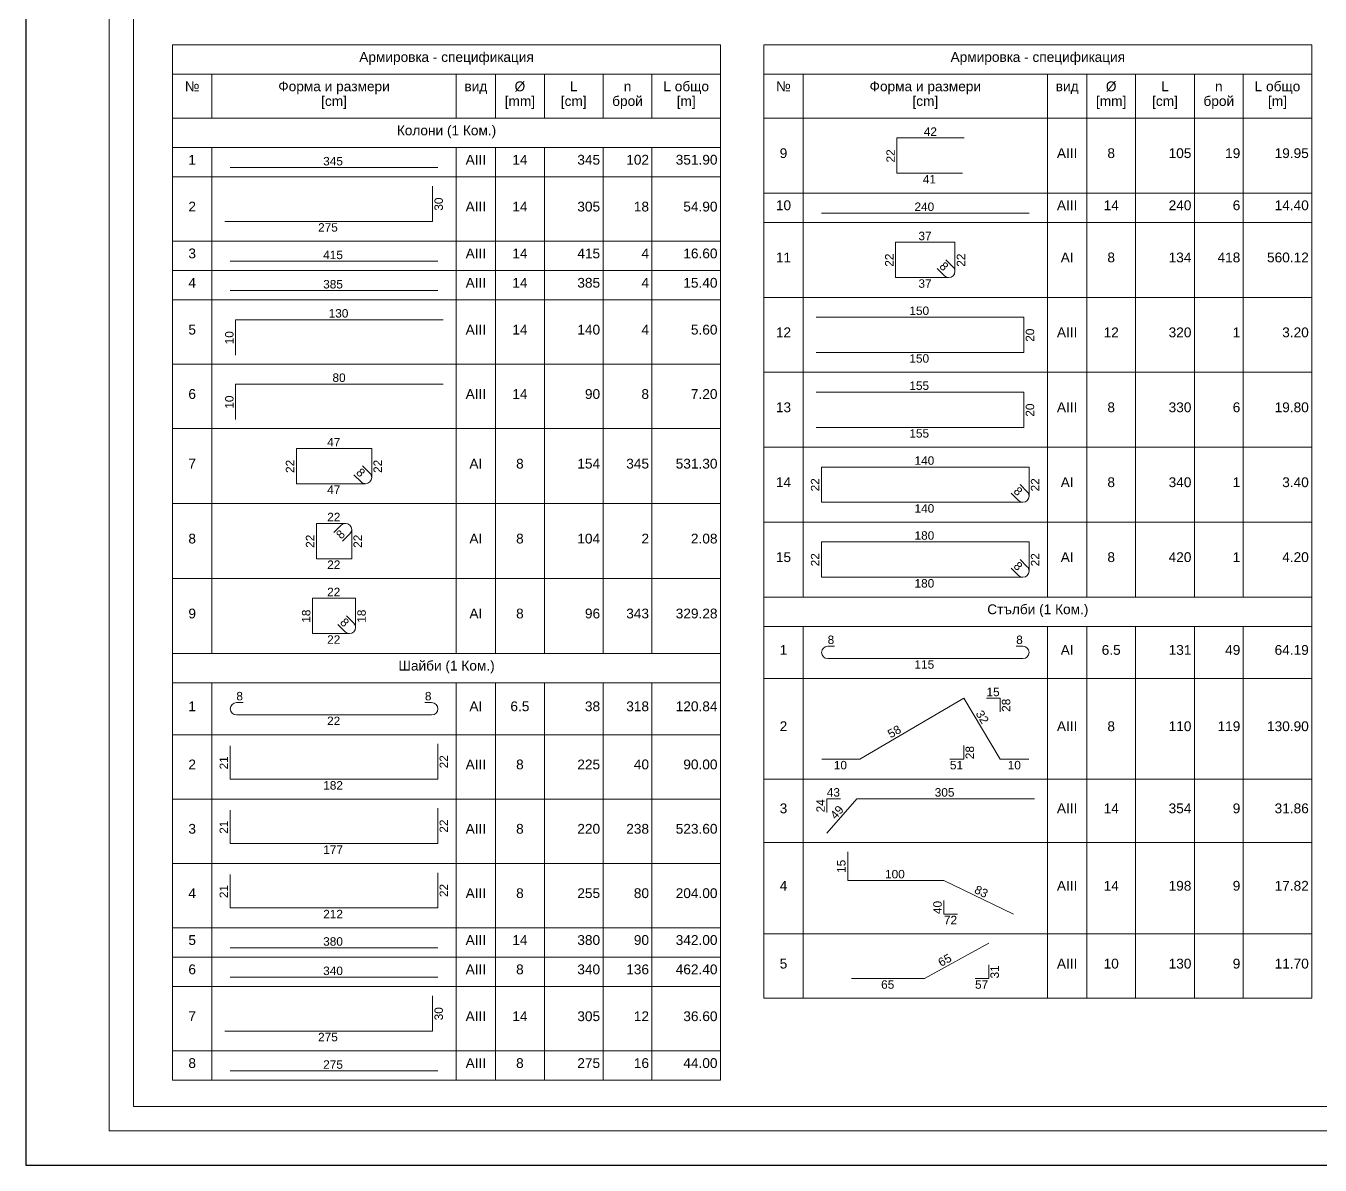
# Model space of a CAD drawing. Header units: millimetres. Extents: x 879 to 91735, y -13728 to 454.
# Drawn here: x 3407 to 4730, y -4934 to -3769 of the extents above; entities that cross this region are included whole.
import ezdxf
from ezdxf.enums import TextEntityAlignment as Align

# ---------------------------------------------------------------- set-up
doc = ezdxf.new("R2010")
doc.units = ezdxf.units.MM
for name, color, linetype, lineweight in [('0_txt', 7, 'Continuous', 18), ('1K_arm_koti', 5, 'Continuous', 20), ('TABLICA', 40, 'Continuous', 30)]:
    doc.layers.add(name, color=color, linetype=linetype, lineweight=lineweight)
doc.styles.add('A4TS14', font='ARIAL.TTF', dxfattribs={"height": 10})
doc.styles.add('A4TS15', font='ARIAL.TTF', dxfattribs={"height": 10})

msp = doc.modelspace()

# ---------------------------------------------------------------- linework, layer by layer
at = {"layer": '0_txt'}
msp.add_lwpolyline([(3492.366, -4898.755), (6472.535, -4898.755), (6472.535, -1968.755), (3492.366, -1968.755), (3492.366, -4898.755)], dxfattribs=at)
msp.add_lwpolyline([(3517.366, -4873.755), (6447.535, -4873.755), (6447.535, -1993.755), (3517.366, -1993.755)], close=True, dxfattribs=at)
at = {"layer": '1K_arm_koti', "color": 7}
for p, q in [((3557.366, -3788.738), (4117.366, -3788.738)), ((3557.366, -3788.738), (3557.366, -3863.738)), ((4117.366, -3788.738), (4117.366, -3863.738)), ((4161.801, -3788.738), (4721.801, -3788.738)), ((4161.801, -3788.738), (4161.801, -3863.738)), ((4721.801, -3788.738), (4721.801, -3863.738)), ((3557.366, -3818.738), (4117.366, -3818.738)), ((3597.366, -3818.738), (3597.366, -3863.738)), ((3847.366, -3818.738), (3847.366, -3863.738)), ((3887.366, -3818.738), (3887.366, -3863.738)), ((3937.366, -3818.738), (3937.366, -3863.738)), ((3997.366, -3818.738), (3997.366, -3863.738)), ((4047.366, -3818.738), (4047.366, -3863.738)), ((4161.801, -3818.738), (4721.801, -3818.738)), ((4201.801, -3818.738), (4201.801, -3863.738)), ((4451.801, -3818.738), (4451.801, -3863.738)), ((4491.801, -3818.738), (4491.801, -3863.738)), ((4541.801, -3818.738), (4541.801, -3863.738)), ((4601.801, -3818.738), (4601.801, -3863.738)), ((4651.801, -3818.738), (4651.801, -3863.738)), ((3557.366, -3863.738), (4117.366, -3863.738)), ((3557.366, -3863.738), (3557.366, -3893.738)), ((4117.366, -3863.738), (4117.366, -3893.738)), ((4161.801, -3863.738), (4721.801, -3863.738)), ((4161.801, -3863.738), (4161.801, -3940.312)), ((4201.801, -3863.738), (4201.801, -3940.312)), ((4451.801, -3863.738), (4451.801, -3940.312)), ((4491.801, -3863.738), (4491.801, -3940.312)), ((4541.801, -3863.738), (4541.801, -3940.312)), ((4601.801, -3863.738), (4601.801, -3940.312)), ((4651.801, -3863.738), (4651.801, -3940.312)), ((4721.801, -3863.738), (4721.801, -3940.312)), ((3557.366, -3893.738), (4117.366, -3893.738)), ((3557.366, -3893.738), (3557.366, -3923.738)), ((3597.366, -3893.738), (3597.366, -3923.738)), ((3847.366, -3893.738), (3847.366, -3923.738)), ((3887.366, -3893.738), (3887.366, -3923.738)), ((3937.366, -3893.738), (3937.366, -3923.738)), ((3997.366, -3893.738), (3997.366, -3923.738)), ((4047.366, -3893.738), (4047.366, -3923.738)), ((4117.366, -3893.738), (4117.366, -3923.738)), ((3557.366, -3923.738), (4117.366, -3923.738)), ((3557.366, -3923.738), (3557.366, -3989.512)), ((3597.366, -3923.738), (3597.366, -3989.512)), ((3847.366, -3923.738), (3847.366, -3989.512)), ((3887.366, -3923.738), (3887.366, -3989.512)), ((3937.366, -3923.738), (3937.366, -3989.512)), ((3997.366, -3923.738), (3997.366, -3989.512)), ((4047.366, -3923.738), (4047.366, -3989.512)), ((4117.366, -3923.738), (4117.366, -3989.512)), ((4161.801, -3940.312), (4721.801, -3940.312)), ((4161.801, -3940.312), (4161.801, -3970.312)), ((4201.801, -3940.312), (4201.801, -3970.312)), ((4451.801, -3940.312), (4451.801, -3970.312)), ((4491.801, -3940.312), (4491.801, -3970.312)), ((4541.801, -3940.312), (4541.801, -3970.312)), ((4601.801, -3940.312), (4601.801, -3970.312)), ((4651.801, -3940.312), (4651.801, -3970.312)), ((4721.801, -3940.312), (4721.801, -3970.312)), ((4161.801, -3970.312), (4721.801, -3970.312)), ((4161.801, -3970.312), (4161.801, -4046.887)), ((4201.801, -3970.312), (4201.801, -4046.887)), ((4451.801, -3970.312), (4451.801, -4046.887)), ((4491.801, -3970.312), (4491.801, -4046.887)), ((4541.801, -3970.312), (4541.801, -4046.887)), ((4601.801, -3970.312), (4601.801, -4046.887)), ((4651.801, -3970.312), (4651.801, -4046.887)), ((4721.801, -3970.312), (4721.801, -4046.887)), ((3557.366, -3989.512), (4117.366, -3989.512)), ((3557.366, -3989.512), (3557.366, -4019.512)), ((3597.366, -3989.512), (3597.366, -4019.512)), ((3847.366, -3989.512), (3847.366, -4019.512)), ((3887.366, -3989.512), (3887.366, -4019.512)), ((3937.366, -3989.512), (3937.366, -4019.512)), ((3997.366, -3989.512), (3997.366, -4019.512)), ((4047.366, -3989.512), (4047.366, -4019.512)), ((4117.366, -3989.512), (4117.366, -4019.512)), ((3557.366, -4019.512), (4117.366, -4019.512)), ((3557.366, -4019.512), (3557.366, -4049.512)), ((3597.366, -4019.512), (3597.366, -4049.512)), ((3847.366, -4019.512), (3847.366, -4049.512)), ((3887.366, -4019.512), (3887.366, -4049.512)), ((3937.366, -4019.512), (3937.366, -4049.512)), ((3997.366, -4019.512), (3997.366, -4049.512)), ((4047.366, -4019.512), (4047.366, -4049.512)), ((4117.366, -4019.512), (4117.366, -4049.512)), ((4161.801, -4046.887), (4721.801, -4046.887)), ((4161.801, -4046.887), (4161.801, -4123.462)), ((4201.801, -4046.887), (4201.801, -4123.462)), ((4451.801, -4046.887), (4451.801, -4123.462)), ((4491.801, -4046.887), (4491.801, -4123.462)), ((4541.801, -4046.887), (4541.801, -4123.462)), ((4601.801, -4046.887), (4601.801, -4123.462)), ((4651.801, -4046.887), (4651.801, -4123.462)), ((4721.801, -4046.887), (4721.801, -4123.462)), ((3557.366, -4049.512), (4117.366, -4049.512)), ((3557.366, -4049.512), (3557.366, -4115.287)), ((3597.366, -4049.512), (3597.366, -4115.287)), ((3847.366, -4049.512), (3847.366, -4115.287)), ((3887.366, -4049.512), (3887.366, -4115.287)), ((3937.366, -4049.512), (3937.366, -4115.287)), ((3997.366, -4049.512), (3997.366, -4115.287)), ((4047.366, -4049.512), (4047.366, -4115.287)), ((4117.366, -4049.512), (4117.366, -4115.287)), ((3557.366, -4115.287), (4117.366, -4115.287)), ((3557.366, -4115.287), (3557.366, -4181.062)), ((3597.366, -4115.287), (3597.366, -4181.062)), ((3847.366, -4115.287), (3847.366, -4181.062)), ((3887.366, -4115.287), (3887.366, -4181.062)), ((3937.366, -4115.287), (3937.366, -4181.062)), ((3997.366, -4115.287), (3997.366, -4181.062)), ((4047.366, -4115.287), (4047.366, -4181.062)), ((4117.366, -4115.287), (4117.366, -4181.062)), ((4161.801, -4123.462), (4721.801, -4123.462)), ((4161.801, -4123.462), (4161.801, -4200.036)), ((4201.801, -4123.462), (4201.801, -4200.036)), ((4451.801, -4123.462), (4451.801, -4200.036)), ((4491.801, -4123.462), (4491.801, -4200.036)), ((4541.801, -4123.462), (4541.801, -4200.036)), ((4601.801, -4123.462), (4601.801, -4200.036)), ((4651.801, -4123.462), (4651.801, -4200.036)), ((4721.801, -4123.462), (4721.801, -4200.036)), ((3557.366, -4181.062), (4117.366, -4181.062)), ((3557.366, -4181.062), (3557.366, -4257.636)), ((3597.366, -4181.062), (3597.366, -4257.636)), ((3847.366, -4181.062), (3847.366, -4257.636)), ((3887.366, -4181.062), (3887.366, -4257.636)), ((3937.366, -4181.062), (3937.366, -4257.636)), ((3997.366, -4181.062), (3997.366, -4257.636)), ((4047.366, -4181.062), (4047.366, -4257.636)), ((4117.366, -4181.062), (4117.366, -4257.636)), ((4161.801, -4200.036), (4721.801, -4200.036)), ((4161.801, -4200.036), (4161.801, -4276.611)), ((4201.801, -4200.036), (4201.801, -4276.611)), ((4451.801, -4200.036), (4451.801, -4276.611)), ((4491.801, -4200.036), (4491.801, -4276.611)), ((4541.801, -4200.036), (4541.801, -4276.611)), ((4601.801, -4200.036), (4601.801, -4276.611)), ((4651.801, -4200.036), (4651.801, -4276.611)), ((4721.801, -4200.036), (4721.801, -4276.611)), ((3557.366, -4257.636), (4117.366, -4257.636)), ((3557.366, -4257.636), (3557.366, -4334.211)), ((3597.366, -4257.636), (3597.366, -4334.211)), ((3847.366, -4257.636), (3847.366, -4334.211)), ((3887.366, -4257.636), (3887.366, -4334.211)), ((3937.366, -4257.636), (3937.366, -4334.211)), ((3997.366, -4257.636), (3997.366, -4334.211)), ((4047.366, -4257.636), (4047.366, -4334.211)), ((4117.366, -4257.636), (4117.366, -4334.211)), ((4161.801, -4276.611), (4721.801, -4276.611)), ((4161.801, -4276.611), (4161.801, -4353.186)), ((4201.801, -4276.611), (4201.801, -4353.186)), ((4451.801, -4276.611), (4451.801, -4353.186)), ((4491.801, -4276.611), (4491.801, -4353.186)), ((4541.801, -4276.611), (4541.801, -4353.186)), ((4601.801, -4276.611), (4601.801, -4353.186)), ((4651.801, -4276.611), (4651.801, -4353.186)), ((4721.801, -4276.611), (4721.801, -4353.186)), ((3557.366, -4334.211), (4117.366, -4334.211)), ((3557.366, -4334.211), (3557.366, -4410.786)), ((3597.366, -4334.211), (3597.366, -4410.786)), ((3847.366, -4334.211), (3847.366, -4410.786)), ((3887.366, -4334.211), (3887.366, -4410.786)), ((3937.366, -4334.211), (3937.366, -4410.786)), ((3997.366, -4334.211), (3997.366, -4410.786)), ((4047.366, -4334.211), (4047.366, -4410.786)), ((4117.366, -4334.211), (4117.366, -4410.786)), ((4161.801, -4353.186), (4721.801, -4353.186)), ((4161.801, -4353.186), (4161.801, -4383.186)), ((4721.801, -4353.186), (4721.801, -4383.186)), ((4161.801, -4383.186), (4721.801, -4383.186)), ((4161.801, -4383.186), (4161.801, -4436.287)), ((4201.801, -4383.186), (4201.801, -4436.287)), ((4451.801, -4383.186), (4451.801, -4436.287)), ((4491.801, -4383.186), (4491.801, -4436.287)), ((4541.801, -4383.186), (4541.801, -4436.287)), ((4601.801, -4383.186), (4601.801, -4436.287)), ((4651.801, -4383.186), (4651.801, -4436.287)), ((4721.801, -4383.186), (4721.801, -4436.287)), ((3557.366, -4410.786), (4117.366, -4410.786)), ((3557.366, -4410.786), (3557.366, -4440.786)), ((4117.366, -4410.786), (4117.366, -4440.786)), ((3557.366, -4440.786), (4117.366, -4440.786)), ((3557.366, -4440.786), (3557.366, -4493.887)), ((3597.366, -4440.786), (3597.366, -4493.887)), ((3847.366, -4440.786), (3847.366, -4493.887)), ((3887.366, -4440.786), (3887.366, -4493.887)), ((3937.366, -4440.786), (3937.366, -4493.887)), ((3997.366, -4440.786), (3997.366, -4493.887)), ((4047.366, -4440.786), (4047.366, -4493.887)), ((4117.366, -4440.786), (4117.366, -4493.887)), ((4161.801, -4436.287), (4721.801, -4436.287)), ((4161.801, -4436.287), (4161.801, -4539.146)), ((4201.801, -4436.287), (4201.801, -4539.146)), ((4451.801, -4436.287), (4451.801, -4539.146)), ((4491.801, -4436.287), (4491.801, -4539.146)), ((4541.801, -4436.287), (4541.801, -4539.146)), ((4601.801, -4436.287), (4601.801, -4539.146)), ((4651.801, -4436.287), (4651.801, -4539.146)), ((4721.801, -4436.287), (4721.801, -4539.146)), ((4389.291, -4456.537), (4403.291, -4456.537)), ((4403.291, -4456.537), (4403.291, -4470.537)), ((3557.366, -4493.887), (4117.366, -4493.887)), ((3557.366, -4493.887), (3557.366, -4559.661)), ((3597.366, -4493.887), (3597.366, -4559.661)), ((3847.366, -4493.887), (3847.366, -4559.661)), ((3887.366, -4493.887), (3887.366, -4559.661)), ((3937.366, -4493.887), (3937.366, -4559.661)), ((3997.366, -4493.887), (3997.366, -4559.661)), ((4047.366, -4493.887), (4047.366, -4559.661)), ((4117.366, -4493.887), (4117.366, -4559.661)), ((4366, -4518.895), (4366, -4504.895)), ((4352, -4518.895), (4366, -4518.895)), ((4161.801, -4539.146), (4721.801, -4539.146)), ((4161.801, -4539.146), (4161.801, -4604.111)), ((4201.801, -4539.146), (4201.801, -4604.111)), ((4451.801, -4539.146), (4451.801, -4604.111)), ((4491.801, -4539.146), (4491.801, -4604.111)), ((4541.801, -4539.146), (4541.801, -4604.111)), ((4601.801, -4539.146), (4601.801, -4604.111)), ((4651.801, -4539.146), (4651.801, -4604.111)), ((4721.801, -4539.146), (4721.801, -4604.111)), ((3557.366, -4559.661), (4117.366, -4559.661)), ((3557.366, -4559.661), (3557.366, -4625.436)), ((3597.366, -4559.661), (3597.366, -4625.436)), ((3847.366, -4559.661), (3847.366, -4625.436)), ((3887.366, -4559.661), (3887.366, -4625.436)), ((3937.366, -4559.661), (3937.366, -4625.436)), ((3997.366, -4559.661), (3997.366, -4625.436)), ((4047.366, -4559.661), (4047.366, -4625.436)), ((4117.366, -4559.661), (4117.366, -4625.436)), ((4240.102, -4559.396), (4226.102, -4559.396)), ((4226.102, -4559.396), (4226.102, -4573.396)), ((4161.801, -4604.111), (4721.801, -4604.111)), ((4161.801, -4604.111), (4161.801, -4697.451)), ((4201.801, -4604.111), (4201.801, -4697.451)), ((4451.801, -4604.111), (4451.801, -4697.451)), ((4491.801, -4604.111), (4491.801, -4697.451)), ((4541.801, -4604.111), (4541.801, -4697.451)), ((4601.801, -4604.111), (4601.801, -4697.451)), ((4651.801, -4604.111), (4651.801, -4697.451)), ((4721.801, -4604.111), (4721.801, -4697.451)), ((3557.366, -4625.436), (4117.366, -4625.436)), ((3557.366, -4625.436), (3557.366, -4691.211)), ((3597.366, -4625.436), (3597.366, -4691.211)), ((3847.366, -4625.436), (3847.366, -4691.211)), ((3887.366, -4625.436), (3887.366, -4691.211)), ((3937.366, -4625.436), (3937.366, -4691.211)), ((3997.366, -4625.436), (3997.366, -4691.211)), ((4047.366, -4625.436), (4047.366, -4691.211)), ((4117.366, -4625.436), (4117.366, -4691.211)), ((4345.8, -4677.2), (4345.8, -4663.2)), ((4359.8, -4677.2), (4345.8, -4677.2)), ((3557.366, -4691.211), (4117.366, -4691.211)), ((3557.366, -4691.211), (3557.366, -4721.211)), ((3597.366, -4691.211), (3597.366, -4721.211)), ((3847.366, -4691.211), (3847.366, -4721.211)), ((3887.366, -4691.211), (3887.366, -4721.211)), ((3937.366, -4691.211), (3937.366, -4721.211)), ((3997.366, -4691.211), (3997.366, -4721.211)), ((4047.366, -4691.211), (4047.366, -4721.211)), ((4117.366, -4691.211), (4117.366, -4721.211)), ((4161.801, -4697.451), (4721.801, -4697.451)), ((4161.801, -4697.451), (4161.801, -4763.225)), ((4201.801, -4697.451), (4201.801, -4763.225)), ((4451.801, -4697.451), (4451.801, -4763.225)), ((4491.801, -4697.451), (4491.801, -4763.225)), ((4541.801, -4697.451), (4541.801, -4763.225)), ((4601.801, -4697.451), (4601.801, -4763.225)), ((4651.801, -4697.451), (4651.801, -4763.225)), ((4721.801, -4697.451), (4721.801, -4763.225)), ((3557.366, -4721.211), (4117.366, -4721.211)), ((3557.366, -4721.211), (3557.366, -4751.211)), ((3597.366, -4721.211), (3597.366, -4751.211)), ((3847.366, -4721.211), (3847.366, -4751.211)), ((3887.366, -4721.211), (3887.366, -4751.211)), ((3937.366, -4721.211), (3937.366, -4751.211)), ((3997.366, -4721.211), (3997.366, -4751.211)), ((4047.366, -4721.211), (4047.366, -4751.211)), ((4117.366, -4721.211), (4117.366, -4751.211)), ((4391.622, -4742.975), (4391.622, -4728.975)), ((4377.622, -4742.975), (4391.622, -4742.975)), ((3557.366, -4751.211), (4117.366, -4751.211)), ((3557.366, -4751.211), (3557.366, -4816.985)), ((3597.366, -4751.211), (3597.366, -4816.985)), ((3847.366, -4751.211), (3847.366, -4816.985)), ((3887.366, -4751.211), (3887.366, -4816.985)), ((3937.366, -4751.211), (3937.366, -4816.985)), ((3997.366, -4751.211), (3997.366, -4816.985)), ((4047.366, -4751.211), (4047.366, -4816.985)), ((4117.366, -4751.211), (4117.366, -4816.985)), ((4161.801, -4763.225), (4721.801, -4763.225)), ((3557.366, -4816.985), (4117.366, -4816.985)), ((3557.366, -4816.985), (3557.366, -4846.985)), ((3597.366, -4816.985), (3597.366, -4846.985)), ((3847.366, -4816.985), (3847.366, -4846.985)), ((3887.366, -4816.985), (3887.366, -4846.985)), ((3937.366, -4816.985), (3937.366, -4846.985)), ((3997.366, -4816.985), (3997.366, -4846.985)), ((4047.366, -4816.985), (4047.366, -4846.985)), ((4117.366, -4816.985), (4117.366, -4846.985)), ((3557.366, -4846.985), (4117.366, -4846.985))]:
    msp.add_line(p, q, dxfattribs=at)
at = {"layer": '1K_arm_koti', "color": 5}
for points in [[(4364.835, -3920.062), (4297.767, -3920.062), (4297.767, -3883.988), (4366.635, -3883.988)], [(3616.267, -3914.138), (3828.465, -3914.138)], [(3610.867, -3969.262), (3823.065, -3969.262), (3823.065, -3933.188)], [(4220.702, -3960.712), (4432.9, -3960.712)], [(3616.267, -4009.912), (3828.465, -4009.912)], [(3616.267, -4039.912), (3828.465, -4039.912)], [(3621.667, -4105.836), (3621.667, -4069.763), (3833.865, -4069.763)], [(4215.302, -4103.211), (4427.5, -4103.211), (4427.5, -4067.137), (4215.302, -4067.137)], [(3621.667, -4171.611), (3621.667, -4135.537), (3833.865, -4135.537)], [(4215.302, -4143.712), (4427.5, -4143.712), (4427.5, -4179.786), (4215.302, -4179.786)], [(4221.051, -4518.895), (4259.706, -4518.895), (4366, -4456.537), (4403.291, -4518.895), (4432.551, -4518.895)], [(3616.267, -4505.133), (3616.267, -4539.411), (3828.465, -4539.411), (3828.465, -4503.337)], [(4226.102, -4594.66), (4256.631, -4559.396), (4438.3, -4559.396)], [(3616.267, -4570.907), (3616.267, -4605.185), (3828.465, -4605.185), (3828.465, -4569.112)], [(4247.455, -4613.562), (4247.455, -4642.822), (4345.8, -4642.822), (4416.946, -4677.2)], [(3616.267, -4636.682), (3616.267, -4670.96), (3828.465, -4670.96), (3828.465, -4634.886)], [(4251.179, -4742.975), (4326.034, -4742.975), (4391.622, -4706.901)], [(3616.267, -4711.611), (3828.465, -4711.611)], [(3616.267, -4741.611), (3828.465, -4741.611)], [(3610.867, -4796.735), (3823.065, -4796.735), (3823.065, -4760.661)], [(3616.267, -4837.385), (3828.465, -4837.385)]]:
    msp.add_lwpolyline(points, dxfattribs=at)
for points in [[(4338.956, -4017.367), (4346.381, -4024.791, 0.19891237), (4350.835, -4026.636, 0.41421356), (4357.135, -4020.336), (4357.135, -3990.563), (4296.466, -3990.563), (4296.466, -4026.636), (4350.835, -4026.636, 0.41421356), (4357.135, -4020.336, 0.19891237), (4355.29, -4015.882), (4347.866, -4008.457)], [(3742.719, -4228.116), (3750.144, -4235.54, 0.19891237), (3754.599, -4237.386, 0.41421356), (3760.899, -4231.086), (3760.899, -4201.312), (3683.832, -4201.312), (3683.832, -4237.386), (3754.599, -4237.386, 0.41421356), (3760.899, -4231.086, 0.19891237), (3759.054, -4226.631), (3751.629, -4219.206)], [(4414.72, -4247.091), (4422.145, -4254.515, 0.19891237), (4426.6, -4256.36, 0.41421356), (4432.9, -4250.06), (4432.9, -4220.287), (4220.702, -4220.287), (4220.702, -4256.36), (4426.6, -4256.36, 0.41421356), (4432.9, -4250.06, 0.19891237), (4431.054, -4245.606), (4423.63, -4238.181)], [(3731.133, -4296.066), (3738.557, -4288.641, 0.19891237), (3740.402, -4284.187, 0.41421356), (3734.102, -4277.887), (3704.329, -4277.887), (3704.329, -4313.96), (3740.402, -4313.96), (3740.402, -4284.187, 0.41421356), (3734.102, -4277.887, 0.19891237), (3729.648, -4279.732), (3722.223, -4287.157)], [(4414.72, -4323.665), (4422.145, -4331.09, 0.19891237), (4426.6, -4332.935, 0.41421356), (4432.9, -4326.635), (4432.9, -4296.861), (4220.702, -4296.861), (4220.702, -4332.935), (4426.6, -4332.935, 0.41421356), (4432.9, -4326.635, 0.19891237), (4431.054, -4322.18), (4423.63, -4314.756)], [(3726.231, -4381.265), (3733.656, -4388.69, 0.19891237), (3738.111, -4390.535, 0.41421356), (3744.411, -4384.235), (3744.411, -4354.461), (3700.321, -4354.461), (3700.321, -4390.535), (3738.111, -4390.535, 0.41421356), (3744.411, -4384.235, 0.19891237), (3742.565, -4379.78), (3735.141, -4372.356)], [(4234.002, -4403.436), (4227.002, -4403.436, 0.41421356), (4220.702, -4409.736, 0.41421356), (4227.002, -4416.036), (4426.6, -4416.036, 0.41421356), (4432.9, -4409.736, 0.41421356), (4426.6, -4403.436), (4419.6, -4403.436)], [(3629.567, -4461.036), (3622.567, -4461.036, 0.41421356), (3616.267, -4467.336, 0.41421356), (3622.567, -4473.636), (3822.165, -4473.636, 0.41421356), (3828.465, -4467.336, 0.41421356), (3822.165, -4461.036), (3815.165, -4461.036)]]:
    msp.add_lwpolyline(points, format="xyb", dxfattribs=at)
at = {"layer": 'TABLICA'}
msp.add_lwpolyline([(3407.366, -4933.755), (6507.535, -4933.755), (6507.535, -1933.755), (3407.366, -1933.755)], close=True, dxfattribs=at)

# ---------------------------------------------------------------- texts
at = {"layer": '1K_arm_koti', "color": 7, "style": 'A4TS14'}
for s, p in [('Армировка - спецификация', (3837.366, -3796.238)), ('Армировка - спецификация', (4441.801, -3796.238)), ('№', (3577.366, -3826.238)), ('Форма и размери', (3722.366, -3826.238)), ('вид', (3867.366, -3826.238)), ('%%c', (3912.366, -3826.238)), ('L', (3967.366, -3826.238)), ('n', (4022.366, -3826.238)), ('L общо', (4082.366, -3826.238)), ('№', (4181.801, -3826.238)), ('Форма и размери', (4326.801, -3826.238)), ('вид', (4471.801, -3826.238)), ('%%c', (4516.801, -3826.238)), ('L', (4571.801, -3826.238)), ('n', (4626.801, -3826.238)), ('L общо', (4686.801, -3826.238)), ('[cm]', (3722.366, -3841.238)), ('[mm]', (3912.366, -3841.238)), ('[cm]', (3967.366, -3841.238)), ('брой', (4022.366, -3841.238)), ('[m]', (4082.366, -3841.238)), ('[cm]', (4326.801, -3841.238)), ('[mm]', (4516.801, -3841.238)), ('[cm]', (4571.801, -3841.238)), ('брой', (4626.801, -3841.238)), ('[m]', (4686.801, -3841.238)), ('Колони (1 Ком.)', (3837.366, -3871.238)), ('1', (3577.366, -3901.238)), ('AIII', (3867.366, -3901.238)), ('14', (3912.366, -3901.238)), ('9', (4181.801, -3894.525)), ('AIII', (4471.801, -3894.525)), ('8', (4516.801, -3894.525)), ('2', (3577.366, -3949.125)), ('AIII', (3867.366, -3949.125)), ('14', (3912.366, -3949.125)), ('10', (4181.801, -3947.812)), ('AIII', (4471.801, -3947.812)), ('14', (4516.801, -3947.812)), ('3', (3577.366, -3997.012)), ('AIII', (3867.366, -3997.012)), ('14', (3912.366, -3997.012)), ('11', (4181.801, -4001.1)), ('AI', (4471.801, -4001.1)), ('8', (4516.801, -4001.1)), ('4', (3577.366, -4027.012)), ('AIII', (3867.366, -4027.012)), ('14', (3912.366, -4027.012)), ('5', (3577.366, -4074.9)), ('AIII', (3867.366, -4074.9)), ('14', (3912.366, -4074.9)), ('12', (4181.801, -4077.674)), ('AIII', (4471.801, -4077.674)), ('12', (4516.801, -4077.674)), ('6', (3577.366, -4140.674)), ('AIII', (3867.366, -4140.674)), ('14', (3912.366, -4140.674)), ('13', (4181.801, -4154.249)), ('8', (4516.801, -4154.249)), ('AIII', (4471.801, -4154.249)), ('7', (3577.366, -4211.849)), ('AI', (3867.366, -4211.849)), ('8', (3912.366, -4211.849)), ('14', (4181.801, -4230.824)), ('AI', (4471.801, -4230.824)), ('8', (4516.801, -4230.824)), ('8', (3577.366, -4288.424)), ('AI', (3867.366, -4288.424)), ('8', (3912.366, -4288.424)), ('15', (4181.801, -4307.398)), ('AI', (4471.801, -4307.398)), ('8', (4516.801, -4307.398)), ('9', (3577.366, -4364.998)), ('AI', (3867.366, -4364.998)), ('8', (3912.366, -4364.998)), ('Стълби (1 Ком.)', (4441.801, -4360.686)), ('1', (4181.801, -4402.236)), ('AI', (4471.801, -4402.236)), ('6.5', (4516.801, -4402.236)), ('Шайби (1 Ком.)', (3837.366, -4418.286)), ('1', (3577.366, -4459.836)), ('AI', (3867.366, -4459.836)), ('6.5', (3912.366, -4459.836)), ('2', (4181.801, -4480.216)), ('AIII', (4471.801, -4480.216)), ('8', (4516.801, -4480.216)), ('2', (3577.366, -4519.274)), ('AIII', (3867.366, -4519.274)), ('8', (3912.366, -4519.274)), ('3', (4181.801, -4564.128)), ('AIII', (4471.801, -4564.128)), ('14', (4516.801, -4564.128)), ('3', (3577.366, -4585.049)), ('AIII', (3867.366, -4585.049)), ('8', (3912.366, -4585.049)), ('4', (4181.801, -4643.281)), ('AIII', (4471.801, -4643.281)), ('14', (4516.801, -4643.281)), ('4', (3577.366, -4650.823)), ('AIII', (3867.366, -4650.823)), ('8', (3912.366, -4650.823)), ('5', (3577.366, -4698.711)), ('AIII', (3867.366, -4698.711)), ('14', (3912.366, -4698.711)), ('5', (4181.801, -4722.838)), ('AIII', (4471.801, -4722.838)), ('10', (4516.801, -4722.838)), ('6', (3577.366, -4728.711)), ('AIII', (3867.366, -4728.711)), ('8', (3912.366, -4728.711)), ('7', (3577.366, -4776.598)), ('AIII', (3867.366, -4776.598)), ('14', (3912.366, -4776.598)), ('8', (3577.366, -4824.485)), ('AIII', (3867.366, -4824.485)), ('8', (3912.366, -4824.485))]:
    msp.add_text(s, height=10, dxfattribs=at).set_placement(p, align=Align.TOP_CENTER)
for s, p in [('345', (3994.366, -3901.238)), ('102', (4044.366, -3901.238)), ('351.90', (4114.366, -3901.238)), ('105', (4598.801, -3894.525)), ('19', (4648.801, -3894.525)), ('19.95', (4718.801, -3894.525)), ('305', (3994.366, -3949.125)), ('18', (4044.366, -3949.125)), ('54.90', (4114.366, -3949.125)), ('240', (4598.801, -3947.812)), ('6', (4648.801, -3947.812)), ('14.40', (4718.801, -3947.812)), ('415', (3994.366, -3997.012)), ('4', (4044.366, -3997.012)), ('16.60', (4114.366, -3997.012)), ('134', (4598.801, -4001.1)), ('418', (4648.801, -4001.1)), ('560.12', (4718.801, -4001.1)), ('385', (3994.366, -4027.012)), ('4', (4044.366, -4027.012)), ('15.40', (4114.366, -4027.012)), ('140', (3994.366, -4074.9)), ('5.60', (4114.366, -4074.9)), ('4', (4044.366, -4074.9)), ('320', (4598.801, -4077.674)), ('1', (4648.801, -4077.674)), ('3.20', (4718.801, -4077.674)), ('90', (3994.366, -4140.674)), ('8', (4044.366, -4140.674)), ('7.20', (4114.366, -4140.674)), ('330', (4598.801, -4154.249)), ('6', (4648.801, -4154.249)), ('19.80', (4718.801, -4154.249)), ('154', (3994.366, -4211.849)), ('345', (4044.366, -4211.849)), ('531.30', (4114.366, -4211.849)), ('340', (4598.801, -4230.824)), ('1', (4648.801, -4230.824)), ('3.40', (4718.801, -4230.824)), ('104', (3994.366, -4288.424)), ('2', (4044.366, -4288.424)), ('2.08', (4114.366, -4288.424)), ('420', (4598.801, -4307.398)), ('1', (4648.801, -4307.398)), ('4.20', (4718.801, -4307.398)), ('96', (3994.366, -4364.998)), ('343', (4044.366, -4364.998)), ('329.28', (4114.366, -4364.998)), ('131', (4598.801, -4402.236)), ('49', (4648.801, -4402.236)), ('64.19', (4718.801, -4402.236)), ('38', (3994.366, -4459.836)), ('318', (4044.366, -4459.836)), ('120.84', (4114.366, -4459.836)), ('110', (4598.801, -4480.216)), ('119', (4648.801, -4480.216)), ('130.90', (4718.801, -4480.216)), ('225', (3994.366, -4519.274)), ('40', (4044.366, -4519.274)), ('90.00', (4114.366, -4519.274)), ('354', (4598.801, -4564.128)), ('9', (4648.801, -4564.128)), ('31.86', (4718.801, -4564.128)), ('220', (3994.366, -4585.049)), ('238', (4044.366, -4585.049)), ('523.60', (4114.366, -4585.049)), ('198', (4598.801, -4643.281)), ('9', (4648.801, -4643.281)), ('17.82', (4718.801, -4643.281)), ('255', (3994.366, -4650.823)), ('80', (4044.366, -4650.823)), ('204.00', (4114.366, -4650.823)), ('380', (3994.366, -4698.711)), ('90', (4044.366, -4698.711)), ('342.00', (4114.366, -4698.711)), ('130', (4598.801, -4722.838)), ('9', (4648.801, -4722.838)), ('11.70', (4718.801, -4722.838)), ('340', (3994.366, -4728.711)), ('136', (4044.366, -4728.711)), ('462.40', (4114.366, -4728.711)), ('305', (3994.366, -4776.598)), ('12', (4044.366, -4776.598)), ('36.60', (4114.366, -4776.598)), ('275', (3994.366, -4824.485)), ('16', (4044.366, -4824.485)), ('44.00', (4114.366, -4824.485))]:
    msp.add_text(s, height=10, dxfattribs=at).set_placement(p, align=Align.TOP_RIGHT)
at = {"layer": '1K_arm_koti', "color": 7, "char_height": 8.65385, "attachment_point": 1, "style": 'A4TS15'}
for s, insert in [('{\\fArial|b0|i0|c0|p0;42}', (4325.255, -3873.191)), ('{\\fArial|b0|i0|c0|p0;345}', (3711.267, -3903.388)), ('{\\fArial|b0|i0|c0|p0;41}', (4324.315, -3921.824)), ('{\\fArial|b0|i0|c0|p0;240}', (4315.702, -3949.962)), ('{\\fArial|b0|i0|c0|p0;275}', (3706.059, -3971.087)), ('{\\fArial|b0|i0|c0|p0;37}', (4319.76, -3979.809)), ('{\\fArial|b0|i0|c0|p0;415}', (3711.267, -3999.162)), ('{\\fArial|b0|i0|c0|p0;385}', (3711.267, -4029.162)), ('{\\fArial|b0|i0|c0|p0;37}', (4319.76, -4028.437)), ('{\\fArial|b0|i0|c0|p0;130}', (3716.859, -4058.892)), ('{\\fArial|b0|i0|c0|p0;150}', (4310.494, -4056.267)), ('{\\fArial|b0|i0|c0|p0;150}', (4310.494, -4105.037)), ('{\\fArial|b0|i0|c0|p0;80}', (3720.771, -4124.667)), ('{\\fArial|b0|i0|c0|p0;155}', (4310.494, -4132.842)), ('{\\fArial|b0|i0|c0|p0;47}', (3715.357, -4190.577)), ('{\\fArial|b0|i0|c0|p0;155}', (4310.494, -4181.611)), ('{\\fArial|b0|i0|c0|p0;140}', (4315.762, -4209.374)), ('{\\fArial|b0|i0|c0|p0;47}', (3715.357, -4239.16)), ('{\\fArial|b0|i0|c0|p0;140}', (4315.762, -4258.262)), ('{\\fArial|b0|i0|c0|p0;22}', (3715.404, -4267.082)), ('{\\fArial|b0|i0|c0|p0;180}', (4315.762, -4285.948)), ('{\\fArial|b0|i0|c0|p0;22}', (3715.404, -4315.774)), ('{\\fArial|b0|i0|c0|p0;180}', (4315.762, -4334.836)), ('{\\fArial|b0|i0|c0|p0;22}', (3715.327, -4343.653)), ('{\\fArial|b0|i0|c0|p0;22}', (3715.327, -4392.294)), ('{\\fArial|b0|i0|c0|p0;8}', (4226.952, -4392.536)), ('{\\fArial|b0|i0|c0|p0;8}', (4419.702, -4392.536)), ('{\\fArial|b0|i0|c0|p0;115}', (4315.702, -4417.786)), ('{\\fArial|b0|i0|c0|p0;8}', (3622.517, -4450.136)), ('{\\fArial|b0|i0|c0|p0;8}', (3815.267, -4450.136)), ('{\\fArial|b0|i0|c0|p0;15}', (4389.33, -4445.85)), ('{\\fArial|b0|i0|c0|p0;22}', (3715.267, -4475.386)), ('{\\fArial|b0|i0|c0|p0;10}', (4233.267, -4520.64)), ('{\\fArial|b0|i0|c0|p0;51}', (4351.934, -4520.64)), ('{\\fArial|b0|i0|c0|p0;10}', (4411.019, -4520.64)), ('{\\fArial|b0|i0|c0|p0;182}', (3711.327, -4541.312)), ('{\\fArial|b0|i0|c0|p0;43}', (4226.102, -4548.499)), ('{\\fArial|b0|i0|c0|p0;305}', (4336.42, -4548.499)), ('{\\fArial|b0|i0|c0|p0;177}', (3711.327, -4607.087)), ('{\\fArial|b0|i0|c0|p0;100}', (4285.621, -4632.055)), ('{\\fArial|b0|i0|c0|p0;212}', (3711.327, -4672.861)), ('{\\fArial|b0|i0|c0|p0;72}', (4345.815, -4678.945)), ('{\\fArial|b0|i0|c0|p0;380}', (3711.267, -4700.861)), ('{\\fArial|b0|i0|c0|p0;340}', (3711.267, -4730.861)), ('{\\fArial|b0|i0|c0|p0;65}', (4281.616, -4744.865)), ('{\\fArial|b0|i0|c0|p0;57}', (4377.65, -4744.865)), ('{\\fArial|b0|i0|c0|p0;275}', (3706.059, -4798.56)), ('{\\fArial|b0|i0|c0|p0;275}', (3711.267, -4826.635))]:
    msp.add_mtext(s, dxfattribs=dict(at, insert=insert))
for s, insert, rotation in [('{\\fArial|b0|i0|c0|p0;22}', (4286.96, -3909.02), 90), ('{\\fArial|b0|i0|c0|p0;30}', (3824.983, -3958.308), 90), ('{\\fArial|b0|i0|c0|p0;22}', (4285.66, -4015.59), 90), ('{\\fArial|b0|i0|c0|p0;22}', (4358.903, -4015.59), 90), ('{\\fArial|b0|i0|c0|p0;8}', (4346.536, -4009.706), 315.6), ('{\\fArial|b0|i0|c0|p0;10}', (3610.974, -4094.883), 90), ('{\\fArial|b0|i0|c0|p0;20}', (4429.419, -4092.257), 90), ('{\\fArial|b0|i0|c0|p0;10}', (3610.974, -4160.657), 90), ('{\\fArial|b0|i0|c0|p0;20}', (4429.419, -4168.832), 90), ('{\\fArial|b0|i0|c0|p0;22}', (3673.051, -4226.332), 90), ('{\\fArial|b0|i0|c0|p0;22}', (3762.711, -4226.332), 90), ('{\\fArial|b0|i0|c0|p0;8}', (3750.293, -4220.464), 315.7), ('{\\fArial|b0|i0|c0|p0;22}', (4209.838, -4245.225), 90), ('{\\fArial|b0|i0|c0|p0;22}', (4434.723, -4245.225), 90), ('{\\fArial|b0|i0|c0|p0;8}', (4422.229, -4239.521), 316.5), ('{\\fArial|b0|i0|c0|p0;8}', (3723.519, -4288.468), 45), ('{\\fArial|b0|i0|c0|p0;22}', (3693.54, -4302.885), 90), ('{\\fArial|b0|i0|c0|p0;22}', (3742.233, -4302.885), 90), ('{\\fArial|b0|i0|c0|p0;22}', (4209.838, -4321.799), 90), ('{\\fArial|b0|i0|c0|p0;22}', (4434.723, -4321.799), 90), ('{\\fArial|b0|i0|c0|p0;8}', (4422.229, -4316.096), 316.5), ('{\\fArial|b0|i0|c0|p0;18}', (3689.557, -4379.461), 90), ('{\\fArial|b0|i0|c0|p0;8}', (3733.852, -4373.666), 315.6), ('{\\fArial|b0|i0|c0|p0;18}', (3746.168, -4379.461), 90), ('{\\fArial|b0|i0|c0|p0;28}', (4405.036, -4470.531), 90), ('{\\fArial|b0|i0|c0|p0;32}', (4385.341, -4467.788), 301.1), ('{\\fArial|b0|i0|c0|p0;58}', (4287.116, -4490.226), 29.7), ('{\\fArial|b0|i0|c0|p0;28}', (4367.89, -4518.895), 90), ('{\\fArial|b0|i0|c0|p0;21}', (3605.403, -4529.362), 90), ('{\\fArial|b0|i0|c0|p0;22}', (3830.287, -4528.275), 90), ('{\\fArial|b0|i0|c0|p0;24}', (4215.409, -4573.275), 90), ('{\\fArial|b0|i0|c0|p0;49}', (4228.71, -4575.361), 48.8), ('{\\fArial|b0|i0|c0|p0;21}', (3605.403, -4595.136), 90), ('{\\fArial|b0|i0|c0|p0;22}', (3830.287, -4594.05), 90), ('{\\fArial|b0|i0|c0|p0;15}', (4236.55, -4635.108), 90), ('{\\fArial|b0|i0|c0|p0;21}', (3605.403, -4660.911), 90), ('{\\fArial|b0|i0|c0|p0;22}', (3830.287, -4659.824), 90), ('{\\fArial|b0|i0|c0|p0;83}', (4379.838, -4647.321), 334.2), ('{\\fArial|b0|i0|c0|p0;40}', (4334.911, -4677.2), 90), ('{\\fArial|b0|i0|c0|p0;65}', (4338.707, -4723.692), 28.9), ('{\\fArial|b0|i0|c0|p0;31}', (4393.341, -4742.975), 90), ('{\\fArial|b0|i0|c0|p0;30}', (3824.983, -4785.781), 90)]:
    msp.add_mtext(s, dxfattribs=dict(at, insert=insert, rotation=rotation))

doc.saveas('drawing.dxf')
